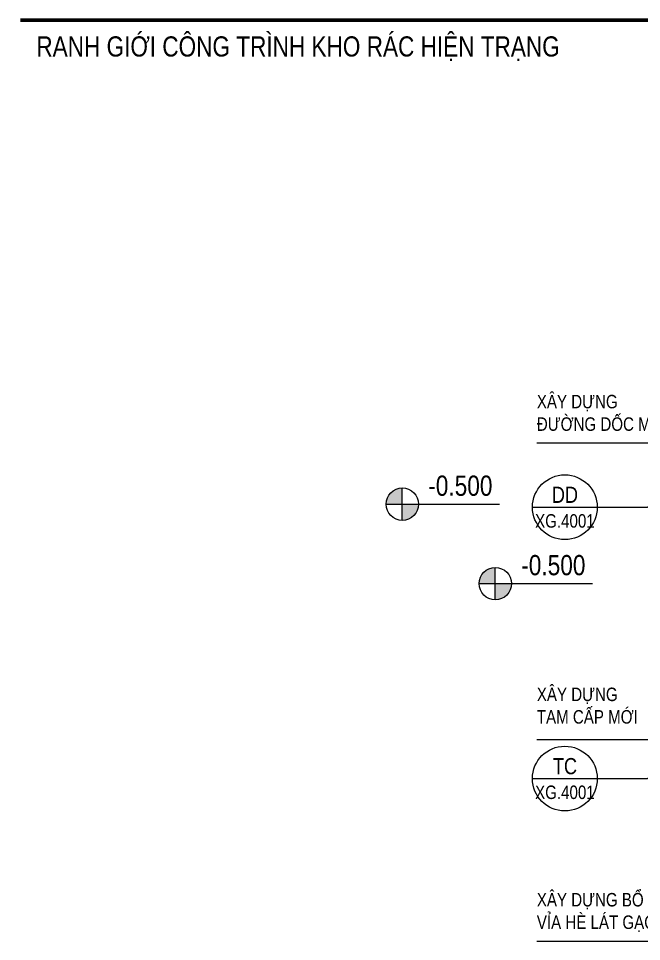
# Model space of a CAD drawing. Header units: millimetres. Extents: x -547695 to 905972, y -1055718 to 167349.
# Drawn here: x -535898 to -527260, y -806680 to -793873 of the extents above; entities that cross this region are included whole.
import ezdxf
from ezdxf.enums import TextEntityAlignment as Align

# ---------------------------------------------------------------- set-up
doc = ezdxf.new("R2010")
doc.units = ezdxf.units.MM
doc.linetypes.add('HIDDEN', pattern=[9.525, 6.35, -3.175])
for name, color, linetype, lineweight in [('A-DIMS', 8, 'Continuous', 9), ('A-HIDD', 45, 'HIDDEN', 9), ('A-PATT', 252, 'Continuous', 9), ('A-SYMBOLS', 10, 'Continuous', 13), ('A-TEXT', 255, 'Continuous', 25)]:
    doc.layers.add(name, color=color, linetype=linetype, lineweight=lineweight)
doc.styles.add('VTK _ Arial_2.5 mm', font='arial.ttf', dxfattribs={"width": 0.8})
doc.styles.add('VTK_Arial', font='arial.ttf', dxfattribs={"width": 0.8})
doc.styles.add('VTK_Arial_2 mm', font='arial.ttf', dxfattribs={"width": 0.8})
doc.dimstyles.new('A-2.5-DIM1', dxfattribs={"dimtxt": 2.5, "dimasz": 1, "dimexe": 1, "dimexo": 0, "dimgap": 0.5, "dimtad": 1, "dimdec": 0, "dimzin": 12, "dimdsep": 46, "dimtxsty": 'VTK_Arial', "dimblk": 'ARCHTICK', "dimcen": 0, "dimdle": 1, "dimclrd": 256, "dimclre": 256, "dimclrt": 7, "dimadec": 1, "dimazin": 3, "dimtfac": 1, "dimtdec": 0, "dimtmove": 0, "dimatfit": 2, "dimfxl": 20, "dimtolj": 1, "dimtzin": 0, "dimlwd": -1, "dimlwe": -1, "dimarcsym": 0})
doc.dimstyles.new('A-2.5-DIM100', dxfattribs={"dimscale": 100, "dimtxt": 2.5, "dimasz": 1, "dimexe": 1, "dimexo": 0, "dimgap": 0.5, "dimtad": 1, "dimdec": 0, "dimzin": 12, "dimdsep": 46, "dimtxsty": 'VTK_Arial', "dimblk": 'ARCHTICK', "dimcen": 0, "dimdle": 1, "dimclrd": 256, "dimclre": 256, "dimclrt": 7, "dimadec": 1, "dimazin": 3, "dimtfac": 1, "dimtdec": 0, "dimtmove": 0, "dimatfit": 2, "dimfxl": 20, "dimtfill": 1, "dimtolj": 1, "dimtzin": 0, "dimlwd": -1, "dimlwe": -1, "dimarcsym": 0})

# ---------------------------------------------------------------- blocks, each defined once
blk = doc.blocks.new('_ARCHTICK')
at = {"color": 0, "linetype": 'ByBlock', "const_width": 0.15}
blk.add_lwpolyline([(-0.5, -0.5), (0.5, 0.5)], dxfattribs=at)
blk = doc.blocks.new('*U117')
at = {"layer": 'A-SYMBOLS'}
h = blk.add_hatch(color=256, dxfattribs=at)
h.paths.add_polyline_path([(0, 0), (0, -2, 0.414214), (2, 0)])
h.paths.add_polyline_path([(0, 0), (0, 2, 0.414214), (-2, 0)])
blk.add_line((-2, 0), (12, 0))
blk.add_lwpolyline([(0, -2), (0, 2)])
blk.add_circle((0, 0), 2, dxfattribs=at)
at = {"color": 7, "style": 'VTK _ Arial_2.5 mm', "width": 0.8, "flags": 4}
blk.add_attdef('FINISHFLOORLEVEL', text='', height=2.5, dxfattribs=at).set_placement((3.2, 3.53), align=Align.TOP_LEFT)
blk.add_attdef('NAMEOFLEVEL', (3.2, -3.47), '', height=2.5, dxfattribs=at)
blk = doc.blocks.new('E5T7U78')
at = {"layer": 'A-HIDD', "ltscale": 100, "const_width": 50}
blk.add_lwpolyline([(43426, -10930), (2322, -10930)], dxfattribs=at)
at = {"layer": 'A-TEXT', "insert": (2545, -11153), "char_height": 280, "width": 7617.23, "attachment_point": 1, "style": 'VTK_Arial', "bg_fill": 3, "box_fill_scale": 1, "bg_fill_color": 257, "bg_fill_transparency": 0}
blk.add_mtext('RANH GIỚI CÔNG TRÌNH KHO RÁC HIỆN TRẠNG', dxfattribs=at)
blk = doc.blocks.new('*U707')
blk.add_line((-21.3, 0), (-9.3, 0))
at = {"linetype": 'HIDDEN', "ltscale": 50, "const_width": 0.2}
blk.add_lwpolyline([(19.48, -27.09), (102.24, -27.09, 0.414214), (107.24, -22.09), (107.24, 32.4, 0.414214), (102.24, 37.4), (19.48, 37.4, 0.414214), (14.48, 32.4), (14.48, -22.09, 0.414214)], format="xyb", close=True, dxfattribs=at)
blk.add_lwpolyline([(-9.3, 0), (0, 0)])
blk.add_circle((-15.3, 0), 6)
at = {"color": 7, "width": 0.8}
for tag, height, style, p in [('VIEW-NUMBER', 3, 'VTK _ Arial_2.5 mm', (-15.28, 2.3)), ('SHEET-NUMBER', 2.5, 'VTK_Arial_2 mm', (-15.29, -2.54))]:
    blk.add_attdef(tag, text='', height=height, dxfattribs=dict(at, style=style)).set_placement(p, align=Align.MIDDLE_CENTER)
blk.add_leader([(14.48, 0), (0, 0)], dimstyle='A-2.5-DIM1')
blk = doc.blocks.new('*U708')
blk.add_line((-21.3, 0), (-9.3, 0))
at = {"linetype": 'HIDDEN', "ltscale": 50, "const_width": 0.2}
blk.add_lwpolyline([(71.17, -11.46), (102.24, -11.46, 0.414214), (107.24, -6.46), (107.24, 15.09, 0.414214), (102.24, 20.09), (71.17, 20.09, 0.414214), (66.17, 15.09), (66.17, -6.46, 0.414214)], format="xyb", close=True, dxfattribs=at)
blk.add_lwpolyline([(-9.3, 0), (0, 0)])
blk.add_circle((-15.3, 0), 6)
at = {"color": 7, "width": 0.8}
for tag, height, style, p in [('VIEW-NUMBER', 3, 'VTK _ Arial_2.5 mm', (-15.28, 2.3)), ('SHEET-NUMBER', 2.5, 'VTK_Arial_2 mm', (-15.29, -2.54))]:
    blk.add_attdef(tag, text='', height=height, dxfattribs=dict(at, style=style)).set_placement(p, align=Align.MIDDLE_CENTER)
blk.add_leader([(66.17, 0), (0, 0)], dimstyle='A-2.5-DIM1')

msp = doc.modelspace()

# ---------------------------------------------------------------- block references
at = {"layer": 'A-PATT'}
msp.add_blockref('E5T7U78', (-538195.2, -782967.9), dxfattribs=at)

# ---------------------------------------------------------------- next in the draw order: block references
at = {"layer": 'A-SYMBOLS', "xscale": 74.91082045184281, "yscale": 74.91082045184281, "zscale": 74.91082045184281}
for name, p, values in [('*U707', (-527177.2, -800653.8), {'VIEW-NUMBER': 'DD', 'SHEET-NUMBER': 'XG.4001'}), ('*U708', (-527177.2, -804419), {'VIEW-NUMBER': 'TC', 'SHEET-NUMBER': 'XG.4001'})]:
    msp.add_blockref(name, p, dxfattribs=at).add_auto_attribs(values)
at = {"layer": 'A-SYMBOLS'}
ref = msp.add_blockref('*U117', (-530576.6, -800612), dxfattribs=dict(at, xscale=112.3662306777642, yscale=112.3662306777642, zscale=112.3662306777642))
ref.add_attrib('FINISHFLOORLEVEL', '-0.500', dxfattribs={"layer": '0', "color": 7, "height": 280.92, "style": 'VTK _ Arial_2.5 mm', "width": 0.8, "flags": 4}).set_placement((-530217, -800215), align=Align.TOP_LEFT)
ref = msp.add_blockref('*U117', (-529287.4, -801714), dxfattribs=dict(at, xscale=112.3662306777642, yscale=112.3662306777642, zscale=112.3662306777642))
ref.add_attrib('FINISHFLOORLEVEL', '-0.500', dxfattribs={"layer": '0', "color": 7, "height": 280.92, "style": 'VTK _ Arial_2.5 mm', "width": 0.8, "flags": 4}).set_placement((-528927.8, -801317.1), align=Align.TOP_LEFT)

# ---------------------------------------------------------------- next in the draw order: texts
at = {"layer": 'A-TEXT', "char_height": 187.277, "attachment_point": 1, "style": 'VTK_Arial'}
for s, insert, width in [('XÂY DỰNG\\PĐƯỜNG DỐC MỚI', (-528711.6, -799094.8), 1916.606), ('XÂY DỰNG TAM CẤP MỚI', (-528711.6, -803157.2), 1455.722), ('XÂY DỰNG BỔ SUNG NỀN VỈA HÈ LÁT GẠCH BLOCK', (-528711.6, -806006.4), 2749.268)]:
    msp.add_mtext(s, dxfattribs=dict(at, insert=insert, width=width))

# ---------------------------------------------------------------- next in the draw order: leaders
at = {"layer": 'A-DIMS'}
for points, override in [([(-523233.8, -799767.6), (-526005.7, -799767.6), (-528711.6, -799767.6)], {"dimgap": 0.5, "dimtad": 0}), ([(-521519.2, -803883.3), (-528711.6, -803883.3)], {"dimasz": 3, "dimgap": 0.5, "dimtad": 0}), ([(-523233.8, -804812.8), (-523233.8, -806680.3), (-528711.6, -806680.3)], {"dimgap": 0.5, "dimtad": 0})]:
    msp.add_leader(points, dimstyle='A-2.5-DIM100', override=override, dxfattribs=at)

doc.saveas('drawing.dxf')
